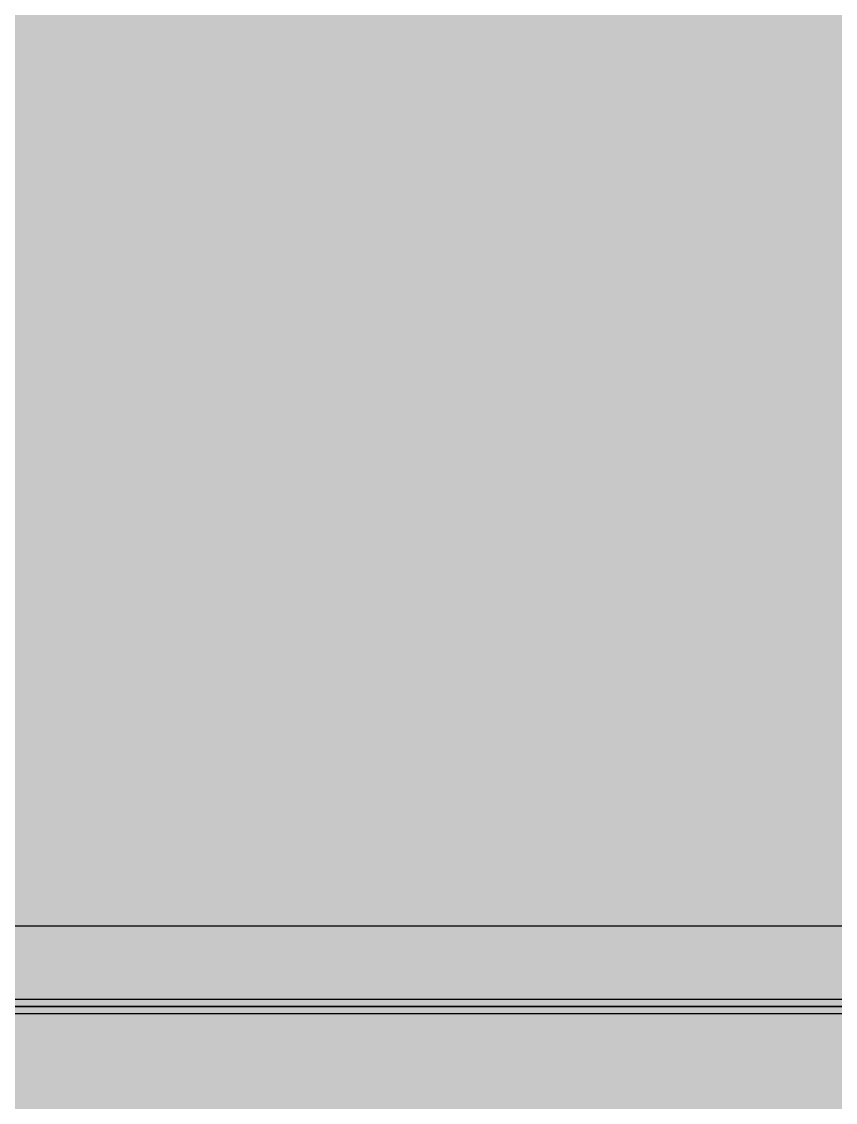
# Model space of a CAD drawing. Header units: millimetres. Extents: x 0 to 966, y -664 to 90.
# Drawn here: x 643.49 to 663, y -239.84 to -213.94 of the extents above; entities that cross this region are included whole.
import ezdxf

# ---------------------------------------------------------------- set-up
doc = ezdxf.new("R2010")
doc.units = ezdxf.units.MM
for name, color, linetype in [('HDL_BODY', 7, 'Continuous'), ('HDL_DETAIL', 7, 'Continuous'), ('HDL_PRINT', 7, 'Continuous')]:
    doc.layers.add(name, color=color, linetype=linetype)

# ---------------------------------------------------------------- blocks, each defined once
blk = doc.blocks.new('M_R12.10.1_FRONT')
at = {"layer": 'HDL_BODY', "true_color": 0x202126}
blk.add_hatch(color=250, dxfattribs=at).paths.add_polyline_path([(0, 0), (216, 0), (216, 90), (0, 90)])
at = {"layer": 'HDL_BODY', "true_color": 0x2a2a30}
blk.add_hatch(color=250, dxfattribs=at).paths.add_polyline_path([(0.4, 20.52), (215.6, 20.52), (215.6, 68.31), (0.4, 68.31)])
at = {"layer": 'HDL_PRINT', "true_color": 0xdee1e9}
for points in [[(144.379, 33.199), (144.379, 35.226), (144.995, 35.226), (145.344, 33.818), (145.783, 35.226), (146.31, 35.226), (146.31, 33.199), (145.96, 33.199), (145.96, 34.787), (145.608, 33.199), (145.17, 33.199), (144.817, 34.787), (144.817, 33.199), (144.379, 33.199)], [(146.574, 33.113), (147.012, 35.226), (147.365, 35.226), (146.837, 33.113), (146.574, 33.113)], [(150.436, 33.199), (150.084, 33.199), (150.084, 34.608), (150.026, 34.579), (149.967, 34.55), (149.909, 34.521), (149.851, 34.492), (149.792, 34.462), (149.733, 34.433), (149.675, 34.403), (149.616, 34.373), (149.557, 34.344), (149.557, 34.697), (149.594, 34.701), (149.637, 34.713), (149.684, 34.73), (149.733, 34.753), (149.782, 34.779), (149.829, 34.809), (149.872, 34.84), (149.909, 34.873), (149.942, 34.906), (149.975, 34.941), (150.008, 34.977), (150.041, 35.016), (150.074, 35.06), (150.107, 35.108), (150.139, 35.164), (150.173, 35.226), (150.436, 35.226), (150.436, 33.199)], [(152.368, 33.553), (152.368, 33.199), (150.961, 33.199), (150.99, 33.237), (151.013, 33.28), (151.032, 33.327), (151.049, 33.376), (151.067, 33.426), (151.086, 33.473), (151.109, 33.516), (151.138, 33.553), (151.164, 33.603), (151.192, 33.65), (151.221, 33.695), (151.254, 33.739), (151.291, 33.784), (151.333, 33.832), (151.382, 33.883), (151.438, 33.941), (151.503, 34.006), (151.577, 34.079), (151.638, 34.116), (151.692, 34.158), (151.737, 34.202), (151.774, 34.245), (151.803, 34.283), (151.824, 34.315), (151.836, 34.336), (151.84, 34.344), (151.872, 34.382), (151.895, 34.42), (151.91, 34.458), (151.92, 34.496), (151.924, 34.534), (151.926, 34.571), (151.926, 34.608), (151.926, 34.661), (151.926, 34.709), (151.926, 34.749), (151.926, 34.777), (151.926, 34.787), (151.889, 34.818), (151.852, 34.841), (151.814, 34.857), (151.777, 34.866), (151.739, 34.871), (151.701, 34.872), (151.663, 34.873), (151.626, 34.872), (151.599, 34.87), (151.576, 34.862), (151.554, 34.847), (151.526, 34.823), (151.488, 34.787), (151.482, 34.78), (151.466, 34.76), (151.445, 34.731), (151.424, 34.694), (151.408, 34.652), (151.402, 34.608), (151.049, 34.608), (151.053, 34.675), (151.065, 34.74), (151.082, 34.803), (151.105, 34.863), (151.131, 34.918), (151.161, 34.968), (151.192, 35.012), (151.224, 35.048), (151.287, 35.081), (151.343, 35.114), (151.395, 35.144), (151.445, 35.171), (151.494, 35.193), (151.545, 35.211), (151.601, 35.222), (151.663, 35.226), (151.747, 35.223), (151.826, 35.214), (151.897, 35.2), (151.963, 35.181), (152.022, 35.159), (152.074, 35.134), (152.119, 35.107), (152.158, 35.078), (152.19, 35.048), (152.223, 35.012), (152.255, 34.968), (152.285, 34.918), (152.312, 34.863), (152.335, 34.803), (152.352, 34.74), (152.364, 34.675), (152.368, 34.608), (152.367, 34.571), (152.366, 34.534), (152.361, 34.496), (152.351, 34.458), (152.335, 34.42), (152.312, 34.382), (152.279, 34.344), (152.274, 34.311), (152.259, 34.287), (152.237, 34.267), (152.209, 34.248), (152.176, 34.227), (152.141, 34.202), (152.104, 34.168), (152.099, 34.13), (152.084, 34.093), (152.062, 34.055), (152.034, 34.017), (152, 33.98), (151.964, 33.942), (151.926, 33.904), (151.857, 33.834), (151.798, 33.775), (151.749, 33.726), (151.711, 33.688), (151.684, 33.661), (151.668, 33.645), (151.663, 33.639), (151.577, 33.553), (152.368, 33.553)], [(154.385, 33.199), (153.947, 33.199), (153.947, 34.608), (153.914, 34.579), (153.876, 34.55), (153.832, 34.521), (153.785, 34.492), (153.734, 34.462), (153.68, 34.433), (153.624, 34.403), (153.566, 34.373), (153.508, 34.344), (153.508, 34.697), (153.541, 34.701), (153.574, 34.713), (153.61, 34.73), (153.65, 34.753), (153.693, 34.779), (153.741, 34.809), (153.796, 34.84), (153.858, 34.873), (153.891, 34.906), (153.922, 34.941), (153.952, 34.977), (153.978, 35.016), (154.001, 35.06), (154.018, 35.108), (154.029, 35.164), (154.032, 35.226), (154.385, 35.226), (154.385, 33.199)], [(158.248, 33.199), (157.895, 33.199), (157.895, 34.608), (157.837, 34.579), (157.779, 34.55), (157.72, 34.521), (157.662, 34.492), (157.603, 34.462), (157.545, 34.433), (157.486, 34.403), (157.427, 34.373), (157.368, 34.344), (157.368, 34.697), (157.405, 34.701), (157.448, 34.713), (157.495, 34.73), (157.544, 34.753), (157.593, 34.779), (157.64, 34.809), (157.683, 34.84), (157.72, 34.873), (157.754, 34.906), (157.787, 34.941), (157.819, 34.977), (157.852, 35.016), (157.885, 35.06), (157.918, 35.108), (157.951, 35.164), (157.984, 35.226), (158.248, 35.226), (158.248, 33.199)], [(152.717, 33.552), (153.068, 33.552), (153.068, 33.199), (152.717, 33.199), (152.717, 33.552)], [(156.58, 33.552), (157.019, 33.552), (157.019, 33.199), (156.58, 33.199), (156.58, 33.552)], [(145.519, 31.966), (145.783, 31.966), (145.783, 30.997), (145.783, 30.932), (145.781, 30.867), (145.778, 30.804), (145.772, 30.745), (145.762, 30.689), (145.746, 30.639), (145.725, 30.595), (145.697, 30.557), (145.692, 30.52), (145.677, 30.483), (145.655, 30.445), (145.626, 30.407), (145.593, 30.369), (145.557, 30.331), (145.519, 30.293), (145.483, 30.264), (145.439, 30.243), (145.389, 30.228), (145.334, 30.217), (145.275, 30.211), (145.212, 30.208), (145.147, 30.207), (145.081, 30.206), (145.011, 30.207), (144.95, 30.208), (144.897, 30.213), (144.85, 30.223), (144.807, 30.238), (144.768, 30.261), (144.731, 30.293), (144.672, 30.297), (144.627, 30.309), (144.592, 30.33), (144.565, 30.359), (144.542, 30.396), (144.52, 30.442), (144.496, 30.495), (144.467, 30.557), (144.464, 30.591), (144.454, 30.627), (144.439, 30.667), (144.423, 30.713), (144.407, 30.767), (144.393, 30.831), (144.382, 30.907), (144.379, 30.997), (144.379, 31.966), (144.642, 31.966), (144.642, 30.997), (144.642, 30.927), (144.642, 30.866), (144.642, 30.814), (144.642, 30.767), (144.642, 30.724), (144.642, 30.685), (144.642, 30.646), (144.675, 30.609), (144.701, 30.573), (144.721, 30.54), (144.74, 30.512), (144.76, 30.49), (144.785, 30.476), (144.817, 30.471), (144.855, 30.438), (144.893, 30.414), (144.931, 30.399), (144.969, 30.389), (145.006, 30.384), (145.044, 30.382), (145.081, 30.382), (145.143, 30.386), (145.198, 30.397), (145.247, 30.415), (145.29, 30.437), (145.329, 30.464), (145.366, 30.493), (145.4, 30.525), (145.433, 30.557), (145.459, 30.564), (145.479, 30.583), (145.494, 30.613), (145.504, 30.655), (145.512, 30.706), (145.516, 30.767), (145.518, 30.836), (145.519, 30.913), (145.519, 30.997), (145.519, 31.966)], [(148.855, 30.471), (148.855, 30.206), (147.714, 30.206), (147.714, 30.249), (147.714, 30.28), (147.714, 30.306), (147.714, 30.338), (147.714, 30.382), (147.747, 30.42), (147.773, 30.458), (147.793, 30.495), (147.812, 30.533), (147.832, 30.571), (147.857, 30.608), (147.889, 30.646), (147.922, 30.651), (147.955, 30.663), (147.989, 30.684), (148.022, 30.713), (148.055, 30.75), (148.088, 30.796), (148.12, 30.849), (148.152, 30.911), (148.211, 30.943), (148.27, 30.98), (148.326, 31.021), (148.38, 31.064), (148.431, 31.108), (148.479, 31.152), (148.521, 31.193), (148.559, 31.23), (148.591, 31.262), (148.596, 31.3), (148.608, 31.338), (148.626, 31.376), (148.645, 31.414), (148.662, 31.452), (148.675, 31.489), (148.68, 31.526), (148.673, 31.57), (148.657, 31.611), (148.635, 31.647), (148.614, 31.676), (148.597, 31.695), (148.591, 31.702), (148.554, 31.735), (148.517, 31.758), (148.479, 31.774), (148.442, 31.784), (148.404, 31.789), (148.367, 31.79), (148.33, 31.791), (148.292, 31.79), (148.254, 31.789), (148.216, 31.784), (148.178, 31.774), (148.141, 31.758), (148.104, 31.735), (148.067, 31.702), (148.034, 31.664), (148.01, 31.627), (147.994, 31.589), (147.985, 31.552), (147.98, 31.514), (147.978, 31.477), (147.978, 31.44), (147.803, 31.44), (147.803, 31.506), (147.804, 31.57), (147.807, 31.633), (147.814, 31.692), (147.824, 31.748), (147.839, 31.798), (147.86, 31.842), (147.889, 31.88), (147.952, 31.908), (148.008, 31.93), (148.06, 31.945), (148.11, 31.955), (148.159, 31.961), (148.211, 31.965), (148.267, 31.966), (148.33, 31.966), (148.392, 31.966), (148.447, 31.965), (148.499, 31.961), (148.548, 31.955), (148.598, 31.945), (148.65, 31.93), (148.706, 31.908), (148.769, 31.88), (148.8, 31.837), (148.823, 31.786), (148.838, 31.731), (148.848, 31.675), (148.853, 31.62), (148.854, 31.569), (148.855, 31.526), (148.855, 31.483), (148.855, 31.439), (148.855, 31.395), (148.855, 31.351), (148.855, 31.306), (148.855, 31.262), (148.822, 31.257), (148.798, 31.242), (148.778, 31.221), (148.759, 31.193), (148.738, 31.16), (148.713, 31.124), (148.68, 31.086), (148.646, 31.053), (148.612, 31.019), (148.576, 30.982), (148.537, 30.943), (148.494, 30.9), (148.446, 30.852), (148.392, 30.797), (148.33, 30.736), (148.286, 30.691), (148.245, 30.65), (148.208, 30.613), (148.179, 30.584), (148.159, 30.564), (148.152, 30.557), (148.116, 30.521), (148.089, 30.497), (148.066, 30.482), (148.043, 30.474), (148.016, 30.471), (147.978, 30.471), (148.855, 30.471)], [(149.118, 30.646), (149.382, 30.736), (149.382, 30.665), (149.384, 30.605), (149.389, 30.557), (149.398, 30.519), (149.414, 30.492), (149.438, 30.476), (149.471, 30.471), (149.507, 30.433), (149.534, 30.408), (149.557, 30.393), (149.58, 30.385), (149.608, 30.382), (149.645, 30.382), (149.715, 30.382), (149.774, 30.384), (149.823, 30.389), (149.86, 30.399), (149.887, 30.414), (149.904, 30.438), (149.909, 30.471), (149.942, 30.504), (149.974, 30.538), (150.003, 30.574), (150.03, 30.613), (150.052, 30.656), (150.069, 30.705), (150.08, 30.76), (150.084, 30.822), (150.079, 30.86), (150.065, 30.898), (150.043, 30.935), (150.015, 30.973), (149.983, 31.01), (149.947, 31.048), (149.909, 31.086), (149.904, 31.119), (149.887, 31.143), (149.86, 31.159), (149.823, 31.168), (149.774, 31.173), (149.715, 31.175), (149.645, 31.175), (149.635, 31.175), (149.609, 31.175), (149.569, 31.175), (149.522, 31.175), (149.471, 31.175), (149.464, 31.137), (149.448, 31.109), (149.426, 31.086), (149.405, 31.063), (149.388, 31.035), (149.382, 30.997), (149.118, 31.086), (149.293, 31.966), (150.173, 31.966), (150.173, 31.791), (149.471, 31.791), (149.382, 31.262), (149.425, 31.295), (149.475, 31.318), (149.53, 31.334), (149.586, 31.344), (149.641, 31.349), (149.691, 31.351), (149.734, 31.351), (149.804, 31.351), (149.865, 31.349), (149.918, 31.344), (149.965, 31.334), (150.008, 31.318), (150.047, 31.295), (150.084, 31.262), (150.136, 31.206), (150.176, 31.156), (150.207, 31.109), (150.229, 31.064), (150.243, 31.02), (150.252, 30.975), (150.257, 30.928), (150.258, 30.877), (150.259, 30.822), (150.258, 30.76), (150.257, 30.704), (150.254, 30.652), (150.248, 30.602), (150.238, 30.552), (150.222, 30.5), (150.201, 30.444), (150.173, 30.382), (150.117, 30.352), (150.066, 30.324), (150.017, 30.297), (149.968, 30.272), (149.916, 30.25), (149.86, 30.232), (149.798, 30.218), (149.727, 30.21), (149.645, 30.206), (149.603, 30.207), (149.552, 30.208), (149.497, 30.213), (149.441, 30.223), (149.386, 30.238), (149.336, 30.261), (149.293, 30.293), (149.261, 30.33), (149.229, 30.373), (149.2, 30.42), (149.173, 30.47), (149.151, 30.519), (149.133, 30.566), (149.122, 30.609), (149.118, 30.646)], [(152.454, 30.206), (151.752, 31.966), (152.015, 31.966), (152.454, 30.736), (152.486, 30.664), (152.51, 30.603), (152.526, 30.55), (152.535, 30.502), (152.54, 30.46), (152.542, 30.42), (152.542, 30.382), (152.574, 30.425), (152.597, 30.475), (152.612, 30.53), (152.622, 30.587), (152.626, 30.642), (152.628, 30.693), (152.628, 30.736), (153.156, 31.966), (153.33, 31.966), (152.717, 30.206), (152.454, 30.206)], [(146.135, 30.206), (146.135, 31.175), (146.221, 31.175), (146.221, 30.997), (146.255, 31.03), (146.289, 31.063), (146.326, 31.093), (146.365, 31.12), (146.409, 31.143), (146.457, 31.16), (146.512, 31.171), (146.574, 31.175), (146.583, 31.175), (146.605, 31.17), (146.631, 31.156), (146.653, 31.13), (146.662, 31.086), (146.748, 31.086), (146.786, 31.048), (146.811, 31.02), (146.826, 30.997), (146.834, 30.975), (146.837, 30.948), (146.837, 30.911), (146.837, 30.822), (146.837, 30.206), (146.662, 30.206), (146.662, 30.736), (146.662, 30.787), (146.662, 30.834), (146.662, 30.874), (146.662, 30.901), (146.662, 30.911), (146.662, 30.92), (146.657, 30.941), (146.643, 30.967), (146.617, 30.988), (146.574, 30.997), (146.485, 30.997), (146.442, 30.997), (146.412, 30.997), (146.385, 30.997), (146.354, 30.997), (146.31, 30.997), (146.305, 30.96), (146.292, 30.923), (146.275, 30.885), (146.256, 30.848), (146.239, 30.81), (146.226, 30.773), (146.221, 30.736), (146.221, 30.206), (146.135, 30.206)], [(153.508, 30.911), (153.508, 31.175), (153.545, 31.207), (153.584, 31.23), (153.627, 31.245), (153.674, 31.255), (153.727, 31.26), (153.788, 31.261), (153.858, 31.262), (153.947, 31.262), (153.984, 31.257), (154.021, 31.244), (154.058, 31.228), (154.096, 31.209), (154.134, 31.192), (154.172, 31.18), (154.21, 31.175), (154.296, 31.175), (154.385, 31.086), (154.423, 31.093), (154.451, 31.109), (154.473, 31.131), (154.496, 31.152), (154.523, 31.169), (154.56, 31.175), (154.598, 31.182), (154.626, 31.198), (154.649, 31.218), (154.672, 31.239), (154.7, 31.255), (154.737, 31.262), (154.737, 30.997), (154.7, 30.991), (154.672, 30.975), (154.649, 30.954), (154.626, 30.933), (154.598, 30.917), (154.56, 30.911), (154.517, 30.911), (154.487, 30.911), (154.46, 30.911), (154.429, 30.911), (154.385, 30.911), (154.341, 30.911), (154.31, 30.911), (154.283, 30.911), (154.253, 30.911), (154.21, 30.911), (154.203, 30.911), (154.184, 30.914), (154.155, 30.922), (154.118, 30.936), (154.076, 30.961), (154.032, 30.997), (153.995, 31.002), (153.958, 31.015), (153.921, 31.032), (153.883, 31.051), (153.846, 31.069), (153.809, 31.081), (153.772, 31.086), (153.683, 30.997), (153.645, 30.997), (153.617, 30.994), (153.594, 30.986), (153.572, 30.972), (153.545, 30.947), (153.508, 30.911)], [(144.467, 29.061), (144.643, 29.061), (144.643, 27.3), (144.467, 27.3), (144.467, 29.061)], [(147.45, 27.3), (147.276, 27.3), (147.276, 28.621), (147.238, 28.616), (147.2, 28.603), (147.163, 28.586), (147.125, 28.567), (147.088, 28.55), (147.05, 28.537), (147.012, 28.533), (146.974, 28.495), (146.946, 28.467), (146.924, 28.445), (146.901, 28.422), (146.874, 28.394), (146.837, 28.356), (146.837, 28.621), (146.874, 28.626), (146.912, 28.64), (146.949, 28.662), (146.987, 28.691), (147.025, 28.723), (147.063, 28.759), (147.101, 28.797), (147.138, 28.835), (147.175, 28.872), (147.213, 28.91), (147.251, 28.948), (147.288, 28.986), (147.326, 29.023), (147.365, 29.061), (147.45, 29.061), (147.45, 27.3)], [(149.118, 27.476), (149.118, 27.3), (147.978, 27.3), (147.978, 27.388), (148.011, 27.426), (148.036, 27.463), (148.057, 27.501), (148.076, 27.539), (148.096, 27.577), (148.12, 27.614), (148.152, 27.652), (148.191, 27.69), (148.229, 27.727), (148.266, 27.765), (148.304, 27.803), (148.342, 27.841), (148.379, 27.878), (148.416, 27.916), (148.498, 27.972), (148.568, 28.022), (148.628, 28.066), (148.679, 28.107), (148.723, 28.143), (148.761, 28.177), (148.795, 28.209), (148.826, 28.239), (148.855, 28.268), (148.887, 28.306), (148.911, 28.344), (148.927, 28.382), (148.936, 28.419), (148.941, 28.457), (148.943, 28.495), (148.943, 28.533), (148.943, 28.57), (148.941, 28.608), (148.936, 28.646), (148.927, 28.684), (148.911, 28.721), (148.887, 28.759), (148.855, 28.797), (148.818, 28.802), (148.78, 28.814), (148.743, 28.831), (148.705, 28.85), (148.667, 28.867), (148.629, 28.88), (148.591, 28.885), (148.554, 28.88), (148.517, 28.867), (148.479, 28.85), (148.442, 28.831), (148.404, 28.814), (148.367, 28.802), (148.33, 28.797), (148.325, 28.759), (148.313, 28.721), (148.295, 28.684), (148.276, 28.646), (148.259, 28.608), (148.246, 28.57), (148.241, 28.533), (148.067, 28.533), (148.067, 28.595), (148.069, 28.65), (148.076, 28.698), (148.088, 28.742), (148.109, 28.781), (148.14, 28.817), (148.184, 28.852), (148.241, 28.885), (148.275, 28.918), (148.309, 28.95), (148.345, 28.979), (148.384, 29.006), (148.427, 29.029), (148.475, 29.046), (148.529, 29.057), (148.591, 29.061), (148.657, 29.057), (148.722, 29.046), (148.785, 29.029), (148.845, 29.006), (148.9, 28.979), (148.951, 28.95), (148.995, 28.918), (149.032, 28.885), (149.064, 28.847), (149.087, 28.807), (149.102, 28.765), (149.111, 28.718), (149.116, 28.664), (149.118, 28.603), (149.118, 28.533), (149.118, 28.489), (149.118, 28.458), (149.118, 28.431), (149.118, 28.4), (149.118, 28.356), (149.113, 28.319), (149.099, 28.281), (149.077, 28.243), (149.049, 28.206), (149.017, 28.168), (148.981, 28.13), (148.943, 28.092), (148.936, 28.059), (148.913, 28.026), (148.879, 27.993), (148.834, 27.96), (148.781, 27.927), (148.721, 27.894), (148.657, 27.861), (148.591, 27.828), (148.554, 27.79), (148.519, 27.753), (148.486, 27.715), (148.458, 27.677), (148.436, 27.639), (148.421, 27.602), (148.416, 27.564), (148.374, 27.555), (148.349, 27.533), (148.336, 27.507), (148.331, 27.485), (148.33, 27.476), (149.118, 27.476)], [(151.402, 27.3), (151.224, 27.3), (151.224, 28.621), (151.188, 28.614), (151.161, 28.598), (151.138, 28.577), (151.115, 28.555), (151.087, 28.539), (151.049, 28.533), (151.012, 28.5), (150.974, 28.475), (150.936, 28.454), (150.899, 28.435), (150.861, 28.415), (150.824, 28.389), (150.786, 28.356), (150.786, 28.621), (150.823, 28.625), (150.866, 28.636), (150.913, 28.653), (150.962, 28.676), (151.011, 28.702), (151.058, 28.732), (151.101, 28.764), (151.138, 28.797), (151.17, 28.835), (151.195, 28.872), (151.215, 28.91), (151.234, 28.948), (151.255, 28.986), (151.28, 29.023), (151.313, 29.061), (151.402, 29.061), (151.402, 27.3)], [(149.293, 27.3), (149.734, 27.916), (149.382, 28.533), (149.645, 28.533), (149.82, 28.268), (149.827, 28.225), (149.843, 28.184), (149.865, 28.147), (149.886, 28.119), (149.902, 28.099), (149.909, 28.092), (149.916, 28.13), (149.932, 28.158), (149.953, 28.18), (149.975, 28.203), (149.991, 28.231), (149.998, 28.268), (150.173, 28.533), (150.436, 28.533), (149.998, 27.916), (150.522, 27.3), (150.259, 27.3), (149.998, 27.652), (149.909, 27.74), (149.557, 27.3), (149.293, 27.3)], [(144.995, 27.3), (144.995, 28.18), (145.17, 28.18), (145.17, 28.004), (145.207, 28.069), (145.245, 28.116), (145.283, 28.148), (145.32, 28.167), (145.358, 28.176), (145.395, 28.18), (145.433, 28.18), (145.476, 28.18), (145.506, 28.18), (145.533, 28.18), (145.564, 28.18), (145.608, 28.18), (145.697, 28.092), (145.697, 28.083), (145.702, 28.061), (145.715, 28.035), (145.741, 28.013), (145.783, 28.004), (145.783, 27.961), (145.783, 27.93), (145.783, 27.903), (145.783, 27.872), (145.783, 27.828), (145.783, 27.3), (145.608, 27.3), (145.608, 27.828), (145.608, 27.916), (145.599, 27.959), (145.577, 27.985), (145.55, 27.999), (145.528, 28.003), (145.519, 28.004), (145.51, 28.047), (145.489, 28.073), (145.463, 28.087), (145.442, 28.092), (145.433, 28.092), (145.389, 28.086), (145.348, 28.07), (145.312, 28.048), (145.284, 28.027), (145.265, 28.011), (145.258, 28.004), (145.225, 27.971), (145.202, 27.944), (145.186, 27.919), (145.177, 27.89), (145.172, 27.854), (145.17, 27.805), (145.17, 27.74), (145.17, 27.3), (144.995, 27.3)]]:
    blk.add_hatch(color=254, dxfattribs=at).paths.add_polyline_path(points)
h = blk.add_hatch(color=254, dxfattribs=at)
h.paths.add_polyline_path([(147.539, 33.199), (147.539, 35.226), (148.416, 35.226), (148.482, 35.223), (148.546, 35.212), (148.609, 35.198), (148.669, 35.182), (148.724, 35.165), (148.774, 35.151), (148.818, 35.141), (148.855, 35.137), (148.893, 35.132), (148.931, 35.118), (148.969, 35.095), (149.006, 35.067), (149.044, 35.034), (149.081, 34.999), (149.118, 34.962), (149.123, 34.924), (149.136, 34.884), (149.153, 34.841), (149.172, 34.794), (149.189, 34.741), (149.202, 34.679), (149.207, 34.608), (149.203, 34.572), (149.192, 34.529), (149.174, 34.482), (149.152, 34.433), (149.125, 34.384), (149.096, 34.337), (149.064, 34.294), (149.032, 34.257), (148.999, 34.224), (148.964, 34.192), (148.928, 34.162), (148.888, 34.135), (148.845, 34.112), (148.796, 34.095), (148.741, 34.083), (148.68, 34.079), (148.717, 34.047), (148.753, 34.022), (148.786, 34.002), (148.814, 33.983), (148.835, 33.962), (148.85, 33.937), (148.855, 33.904), (148.888, 33.871), (148.921, 33.837), (148.954, 33.801), (148.987, 33.762), (149.02, 33.718), (149.053, 33.67), (149.086, 33.615), (149.118, 33.553), (149.382, 33.199), (148.855, 33.199), (148.591, 33.639), (148.559, 33.702), (148.526, 33.756), (148.493, 33.801), (148.461, 33.838), (148.428, 33.867), (148.395, 33.888), (148.363, 33.9), (148.33, 33.904), (148.321, 33.947), (148.299, 33.974), (148.273, 33.987), (148.251, 33.992), (148.241, 33.993), (148.197, 33.993), (148.166, 33.993), (148.14, 33.993), (148.109, 33.993), (148.067, 33.993), (147.978, 33.993), (147.978, 33.199), (147.539, 33.199)])
h.paths.add_polyline_path([(147.978, 34.344), (148.241, 34.344), (148.316, 34.344), (148.387, 34.344), (148.452, 34.344), (148.508, 34.344), (148.552, 34.344), (148.581, 34.344), (148.591, 34.344), (148.634, 34.353), (148.661, 34.375), (148.674, 34.401), (148.679, 34.424), (148.68, 34.433), (148.717, 34.471), (148.742, 34.499), (148.758, 34.522), (148.765, 34.544), (148.768, 34.571), (148.769, 34.608), (148.768, 34.646), (148.765, 34.674), (148.758, 34.697), (148.742, 34.72), (148.717, 34.749), (148.68, 34.787), (148.591, 34.873), (148.554, 34.873), (148.515, 34.873), (148.472, 34.873), (148.425, 34.873), (148.372, 34.873), (148.311, 34.873), (148.241, 34.873), (147.978, 34.873), (147.978, 34.344)])
h = blk.add_hatch(color=254, dxfattribs=at)
h.paths.add_polyline_path([(155.614, 35.226), (155.672, 35.223), (155.73, 35.213), (155.786, 35.197), (155.84, 35.174), (155.891, 35.144), (155.938, 35.108), (155.982, 35.066), (156.02, 35.017), (156.053, 34.962), (156.096, 34.931), (156.132, 34.889), (156.16, 34.836), (156.182, 34.773), (156.199, 34.702), (156.211, 34.624), (156.219, 34.541), (156.224, 34.452), (156.226, 34.359), (156.227, 34.265), (156.227, 34.168), (156.227, 34.075), (156.226, 33.986), (156.224, 33.901), (156.219, 33.82), (156.211, 33.744), (156.199, 33.671), (156.182, 33.604), (156.16, 33.54), (156.132, 33.481), (156.096, 33.426), (156.053, 33.375), (156.02, 33.32), (155.982, 33.271), (155.938, 33.229), (155.891, 33.194), (155.84, 33.165), (155.786, 33.142), (155.73, 33.126), (155.672, 33.116), (155.614, 33.113), (155.556, 33.116), (155.497, 33.126), (155.439, 33.142), (155.38, 33.165), (155.321, 33.194), (155.263, 33.229), (155.204, 33.271), (155.145, 33.32), (155.087, 33.375), (155.063, 33.426), (155.039, 33.481), (155.017, 33.54), (154.995, 33.604), (154.975, 33.671), (154.958, 33.744), (154.942, 33.82), (154.93, 33.901), (154.92, 33.986), (154.914, 34.075), (154.912, 34.168), (154.914, 34.265), (154.921, 34.359), (154.931, 34.452), (154.947, 34.541), (154.966, 34.624), (154.99, 34.702), (155.018, 34.773), (155.051, 34.836), (155.088, 34.889), (155.13, 34.931), (155.176, 34.962), (155.208, 35.017), (155.246, 35.066), (155.289, 35.108), (155.336, 35.144), (155.388, 35.174), (155.442, 35.197), (155.498, 35.213), (155.556, 35.223), (155.614, 35.226)])
h.paths.add_polyline_path([(155.614, 34.873), (155.57, 34.873), (155.539, 34.873), (155.513, 34.873), (155.482, 34.873), (155.439, 34.873), (155.439, 34.836), (155.436, 34.809), (155.428, 34.786), (155.413, 34.763), (155.388, 34.735), (155.351, 34.697), (155.351, 34.664), (155.351, 34.625), (155.351, 34.579), (155.351, 34.527), (155.351, 34.468), (155.351, 34.403), (155.351, 34.332), (155.351, 34.253), (155.351, 34.168), (155.351, 34.077), (155.351, 34.001), (155.351, 33.936), (155.351, 33.883), (155.351, 33.837), (155.351, 33.798), (155.351, 33.762), (155.351, 33.728), (155.388, 33.685), (155.413, 33.643), (155.428, 33.607), (155.436, 33.579), (155.439, 33.56), (155.439, 33.553), (155.476, 33.516), (155.503, 33.49), (155.526, 33.475), (155.549, 33.467), (155.576, 33.464), (155.614, 33.464), (155.623, 33.465), (155.644, 33.47), (155.67, 33.483), (155.691, 33.51), (155.7, 33.553), (155.744, 33.554), (155.77, 33.559), (155.783, 33.572), (155.788, 33.597), (155.789, 33.639), (155.815, 33.672), (155.836, 33.712), (155.852, 33.757), (155.863, 33.81), (155.87, 33.868), (155.875, 33.933), (155.877, 34.005), (155.878, 34.083), (155.878, 34.168), (155.878, 34.253), (155.877, 34.332), (155.875, 34.403), (155.87, 34.468), (155.863, 34.527), (155.852, 34.579), (155.836, 34.625), (155.815, 34.664), (155.789, 34.697), (155.789, 34.735), (155.786, 34.763), (155.778, 34.786), (155.763, 34.809), (155.738, 34.836), (155.7, 34.873), (155.614, 34.873)])
h = blk.add_hatch(color=254, dxfattribs=at)
h.paths.add_polyline_path([(150.522, 31.086), (150.522, 31.145), (150.522, 31.204), (150.522, 31.262), (150.522, 31.321), (150.522, 31.38), (150.522, 31.439), (150.522, 31.498), (150.522, 31.557), (150.522, 31.615), (150.555, 31.652), (150.581, 31.69), (150.602, 31.728), (150.621, 31.765), (150.641, 31.803), (150.667, 31.842), (150.7, 31.88), (150.742, 31.912), (150.791, 31.935), (150.846, 31.95), (150.902, 31.959), (150.956, 31.964), (151.007, 31.966), (151.049, 31.966), (151.094, 31.966), (151.138, 31.966), (151.181, 31.966), (151.225, 31.966), (151.269, 31.966), (151.313, 31.966), (151.351, 31.929), (151.379, 31.902), (151.402, 31.879), (151.424, 31.857), (151.451, 31.829), (151.488, 31.791), (151.493, 31.753), (151.506, 31.715), (151.523, 31.677), (151.542, 31.64), (151.559, 31.602), (151.572, 31.564), (151.577, 31.526), (151.58, 31.49), (151.59, 31.446), (151.604, 31.395), (151.62, 31.34), (151.635, 31.28), (151.649, 31.217), (151.659, 31.152), (151.663, 31.086), (151.66, 31.028), (151.652, 30.969), (151.64, 30.911), (151.627, 30.852), (151.613, 30.793), (151.599, 30.735), (151.588, 30.676), (151.58, 30.617), (151.577, 30.557), (151.544, 30.52), (151.518, 30.483), (151.498, 30.445), (151.479, 30.407), (151.459, 30.369), (151.434, 30.331), (151.402, 30.293), (151.364, 30.261), (151.324, 30.238), (151.281, 30.223), (151.234, 30.213), (151.18, 30.208), (151.119, 30.207), (151.049, 30.206), (150.988, 30.21), (150.933, 30.221), (150.885, 30.238), (150.841, 30.261), (150.802, 30.287), (150.766, 30.317), (150.732, 30.349), (150.7, 30.382), (150.652, 30.435), (150.613, 30.489), (150.583, 30.545), (150.561, 30.605), (150.544, 30.668), (150.534, 30.737), (150.527, 30.813), (150.524, 30.895), (150.522, 30.986), (150.522, 31.086)])
h.paths.add_polyline_path([(150.7, 31.086), (150.7, 31.001), (150.701, 30.922), (150.703, 30.848), (150.707, 30.779), (150.715, 30.713), (150.725, 30.65), (150.74, 30.589), (150.76, 30.53), (150.786, 30.471), (150.824, 30.438), (150.861, 30.414), (150.899, 30.399), (150.936, 30.389), (150.974, 30.384), (151.012, 30.382), (151.049, 30.382), (151.087, 30.382), (151.125, 30.384), (151.163, 30.389), (151.2, 30.399), (151.238, 30.414), (151.275, 30.438), (151.313, 30.471), (151.34, 30.53), (151.36, 30.589), (151.376, 30.65), (151.387, 30.713), (151.394, 30.779), (151.399, 30.848), (151.401, 30.922), (151.402, 31.001), (151.402, 31.086), (151.402, 31.165), (151.401, 31.244), (151.4, 31.32), (151.396, 31.392), (151.391, 31.461), (151.383, 31.524), (151.372, 31.581), (151.356, 31.63), (151.337, 31.67), (151.313, 31.702), (151.275, 31.735), (151.238, 31.758), (151.2, 31.774), (151.163, 31.784), (151.125, 31.789), (151.087, 31.79), (151.049, 31.791), (151.012, 31.79), (150.974, 31.789), (150.936, 31.784), (150.899, 31.774), (150.861, 31.758), (150.824, 31.735), (150.786, 31.702), (150.763, 31.67), (150.744, 31.63), (150.729, 31.581), (150.719, 31.524), (150.711, 31.461), (150.705, 31.392), (150.702, 31.32), (150.701, 31.244), (150.7, 31.165), (150.7, 31.086)])
h = blk.add_hatch(color=254, dxfattribs=at)
h.paths.add_polyline_path([(147.187, 31.262), (147.187, 31.526), (147.45, 31.526), (147.45, 31.262), (147.187, 31.262)])
h.paths.add_polyline_path([(147.187, 30.206), (147.187, 30.471), (147.45, 30.471), (147.45, 30.206), (147.187, 30.206)])
h = blk.add_hatch(color=254, dxfattribs=at)
h.paths.add_polyline_path([(152.015, 28.092), (152.015, 28.177), (152.015, 28.255), (152.015, 28.327), (152.015, 28.392), (152.015, 28.451), (152.015, 28.503), (152.015, 28.549), (152.015, 28.588), (152.015, 28.621), (152.048, 28.683), (152.081, 28.738), (152.114, 28.786), (152.147, 28.83), (152.18, 28.869), (152.213, 28.906), (152.246, 28.94), (152.279, 28.973), (152.317, 28.978), (152.354, 28.991), (152.392, 29.008), (152.429, 29.026), (152.467, 29.044), (152.505, 29.056), (152.542, 29.061), (152.579, 29.056), (152.617, 29.044), (152.654, 29.026), (152.692, 29.008), (152.73, 28.991), (152.768, 28.978), (152.806, 28.973), (152.838, 28.968), (152.863, 28.954), (152.883, 28.931), (152.902, 28.903), (152.922, 28.87), (152.948, 28.834), (152.981, 28.797), (153.014, 28.759), (153.037, 28.721), (153.053, 28.684), (153.063, 28.646), (153.068, 28.608), (153.069, 28.57), (153.07, 28.533), (153.098, 28.496), (153.119, 28.451), (153.135, 28.401), (153.145, 28.346), (153.151, 28.286), (153.154, 28.223), (153.155, 28.158), (153.156, 28.092), (153.152, 28.027), (153.142, 27.962), (153.128, 27.899), (153.113, 27.839), (153.097, 27.784), (153.083, 27.733), (153.073, 27.689), (153.07, 27.652), (153.066, 27.59), (153.054, 27.535), (153.037, 27.486), (153.014, 27.443), (152.987, 27.404), (152.957, 27.367), (152.925, 27.333), (152.892, 27.3), (152.855, 27.295), (152.816, 27.282), (152.773, 27.265), (152.726, 27.246), (152.673, 27.229), (152.612, 27.217), (152.542, 27.212), (152.481, 27.216), (152.426, 27.227), (152.378, 27.244), (152.334, 27.267), (152.294, 27.293), (152.258, 27.323), (152.223, 27.355), (152.19, 27.388), (152.143, 27.443), (152.105, 27.503), (152.075, 27.568), (152.053, 27.636), (152.037, 27.707), (152.026, 27.781), (152.02, 27.857), (152.017, 27.935), (152.015, 28.013), (152.015, 28.092)])
h.paths.add_polyline_path([(152.19, 28.092), (152.193, 28.008), (152.201, 27.929), (152.213, 27.858), (152.227, 27.792), (152.242, 27.734), (152.256, 27.681), (152.268, 27.636), (152.276, 27.597), (152.279, 27.564), (152.317, 27.527), (152.354, 27.491), (152.392, 27.458), (152.429, 27.429), (152.467, 27.407), (152.505, 27.393), (152.542, 27.388), (152.579, 27.393), (152.617, 27.407), (152.654, 27.429), (152.692, 27.458), (152.73, 27.491), (152.768, 27.527), (152.806, 27.564), (152.832, 27.597), (152.852, 27.636), (152.867, 27.681), (152.877, 27.734), (152.884, 27.792), (152.889, 27.858), (152.891, 27.929), (152.892, 28.008), (152.892, 28.092), (152.892, 28.193), (152.891, 28.283), (152.89, 28.364), (152.886, 28.436), (152.881, 28.5), (152.873, 28.555), (152.863, 28.603), (152.848, 28.645), (152.829, 28.68), (152.806, 28.709), (152.768, 28.746), (152.73, 28.782), (152.692, 28.815), (152.654, 28.843), (152.617, 28.865), (152.579, 28.88), (152.542, 28.885), (152.505, 28.88), (152.467, 28.865), (152.429, 28.843), (152.392, 28.815), (152.354, 28.782), (152.317, 28.746), (152.279, 28.709), (152.276, 28.676), (152.268, 28.636), (152.256, 28.588), (152.242, 28.531), (152.227, 28.465), (152.213, 28.389), (152.201, 28.302), (152.193, 28.203), (152.19, 28.092)])
h = blk.add_hatch(color=254, dxfattribs=at)
h.paths.add_polyline_path([(153.244, 27.3), (153.947, 29.061), (154.21, 29.061), (154.912, 27.3), (154.649, 27.3), (154.385, 27.828), (153.683, 27.828), (153.508, 27.3), (153.244, 27.3)])
h.paths.add_polyline_path([(153.772, 28.004), (154.385, 28.004), (154.21, 28.445), (154.177, 28.507), (154.145, 28.562), (154.115, 28.61), (154.088, 28.654), (154.065, 28.693), (154.048, 28.729), (154.036, 28.764), (154.032, 28.797), (154.028, 28.759), (154.015, 28.721), (153.999, 28.684), (153.98, 28.646), (153.964, 28.608), (153.951, 28.57), (153.947, 28.533), (153.772, 28.004)])
h = blk.add_hatch(color=254, dxfattribs=at)
h.paths.add_polyline_path([(146.135, 28.268), (146.135, 28.533), (146.31, 28.533), (146.31, 28.268), (146.135, 28.268)])
h.paths.add_polyline_path([(146.135, 27.3), (146.135, 27.476), (146.31, 27.476), (146.31, 27.3), (146.135, 27.3)])
at = {"layer": 'HDL_DETAIL', "color": 251, "true_color": 0x52555c}
for points in [[(0.351, 67.722), (215.91, 67.722), (215.91, 22.456), (0.351, 22.456), (0.351, 67.722)], [(0, 67.545), (216, 67.545), (216, 22.28), (0, 22.28), (0, 67.545)]]:
    blk.add_lwpolyline(points, close=True, dxfattribs=at)
for points in [[(0.79, 24.394), (214.42, 24.394)], [(0.79, 24.394), (214.42, 24.394)], [(0.79, 24.394), (214.42, 24.394)], [(0.79, 24.394), (214.42, 24.394)], [(0.79, 24.394), (214.42, 24.394)], [(0.79, 24.394), (214.42, 24.394)], [(0.79, 24.394), (214.42, 24.394)], [(0.79, 24.394), (214.42, 24.394)], [(0.79, 24.394), (214.42, 24.394)], [(0.79, 24.394), (214.42, 24.394)], [(0.79, 24.394), (214.42, 24.394)], [(0.79, 24.394), (214.42, 24.394)], [(0.79, 24.394), (214.42, 24.394)], [(0.79, 24.394), (214.42, 24.394)], [(0.79, 24.394), (214.42, 24.394)], [(0.79, 24.394), (214.42, 24.394)], [(0.79, 24.394), (214.42, 24.394)], [(0.79, 24.394), (214.42, 24.394)], [(0.79, 24.394), (214.42, 24.394)], [(0.79, 24.394), (214.42, 24.394)], [(0.79, 24.394), (215.999, 24.394)], [(0.702, 22.632), (214.506, 22.632)], [(0.702, 22.632), (214.506, 22.632)], [(0.702, 22.632), (214.506, 22.632)], [(0.702, 22.632), (214.506, 22.632)], [(0.702, 22.632), (214.506, 22.632)], [(0.702, 22.632), (214.506, 22.632)], [(0.702, 22.632), (214.506, 22.632)], [(0.702, 22.632), (214.506, 22.632)], [(0.702, 22.632), (214.506, 22.632)], [(0.702, 22.632), (214.506, 22.632)], [(0.702, 22.632), (214.506, 22.632)], [(0.702, 22.632), (214.506, 22.632)], [(0.702, 22.632), (214.506, 22.632)], [(0.702, 22.632), (214.506, 22.632)], [(0.702, 22.632), (214.506, 22.632)], [(0.702, 22.632), (214.506, 22.632)], [(0.702, 22.632), (214.506, 22.632)], [(0.702, 22.632), (214.506, 22.632)], [(0.702, 22.632), (214.506, 22.632)], [(0.702, 22.632), (214.506, 22.632)], [(0.702, 22.632), (215.999, 22.632)], [(0.439, 22.456), (214.858, 22.456)], [(0.439, 22.456), (214.858, 22.456)], [(0.439, 22.456), (214.858, 22.456)], [(0.439, 22.456), (214.858, 22.456)], [(0.439, 22.456), (214.858, 22.456)], [(0.439, 22.456), (214.858, 22.456)], [(0.439, 22.456), (214.858, 22.456)], [(0.439, 22.456), (214.858, 22.456)], [(0.439, 22.456), (214.858, 22.456)], [(0.439, 22.456), (214.858, 22.456)], [(0.439, 22.456), (214.858, 22.456)], [(0.439, 22.456), (214.858, 22.456)], [(0.439, 22.456), (214.858, 22.456)], [(0.439, 22.456), (214.858, 22.456)], [(0.439, 22.456), (214.858, 22.456)], [(0.439, 22.456), (214.858, 22.456)], [(0.439, 22.456), (214.858, 22.456)], [(0.439, 22.456), (214.858, 22.456)], [(0.439, 22.456), (214.858, 22.456)], [(0.439, 22.456), (214.858, 22.456)], [(0.439, 22.456), (215.91, 22.456)]]:
    blk.add_lwpolyline(points, dxfattribs=at)

msp = doc.modelspace()

# ---------------------------------------------------------------- block references
msp.add_blockref('M_R12.10.1_FRONT', (500, -260))

doc.saveas('drawing.dxf')
